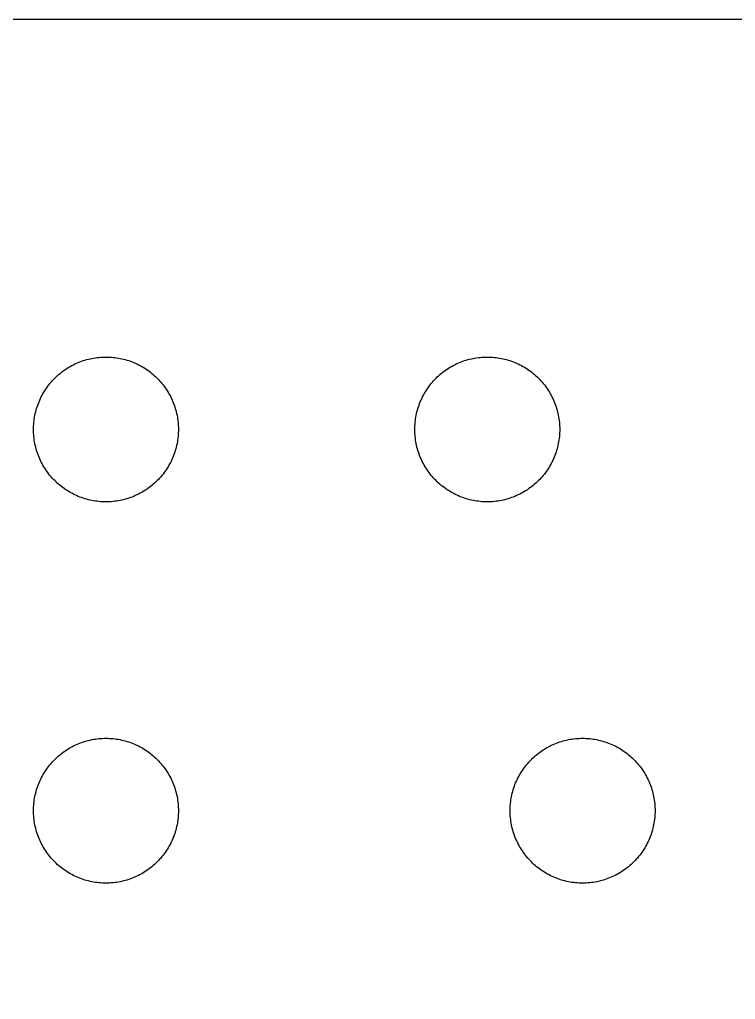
# Model space of a CAD drawing. Extents: x -13 to 170, y -142 to -14.
# Drawn here: x 31.8 to 78.8, y -78 to -13.8 of the extents above; entities that cross this region are included whole.
import ezdxf

# ---------------------------------------------------------------- set-up
doc = ezdxf.new("R2010")
doc.units = 0

msp = doc.modelspace()

# ---------------------------------------------------------------- linework, layer by layer
at = {"color": 34, "true_color": 0x008000}
for points in [[(-12.500102, -142.249906, 0), (170.040046, -142.249906, 0), (170.040046, -13.750036, 0), (-12.500102, -13.750036, 0), (-12.500102, -142.249906, 0)], [(32.749998, -40.625014, 0), (32.751522, -40.508428, 0), (32.75584, -40.391842, 0), (32.762952, -40.27551, 0), (32.772858, -40.159432, 0), (32.785812, -40.043608, 0), (32.801306, -39.928038, 0), (32.819848, -39.812976, 0), (32.841184, -39.698422, 0), (32.865314, -39.584376, 0), (32.892238, -39.470838, 0), (32.921956, -39.358062, 0), (32.954468, -39.246048, 0), (32.989774, -39.13505, 0), (33.02762, -39.024814, 0), (33.06826, -38.915594, 0), (33.111694, -38.807136, 0), (33.157414, -38.700202, 0), (33.205928, -38.59403, 0), (33.257236, -38.489382, 0), (33.31083, -38.38575, 0), (33.367218, -38.283642, 0), (33.425892, -38.183058, 0), (33.486852, -38.083744, 0), (33.550606, -37.985954, 0), (33.616392, -37.889942, 0), (33.684718, -37.795454, 0), (33.75533, -37.702744, 0), (33.828228, -37.611558, 0), (33.903158, -37.522404, 0), (33.980374, -37.435028, 0), (34.059876, -37.349684, 0), (34.141156, -37.266118, 0), (34.224722, -37.184838, 0), (34.310066, -37.105336, 0), (34.397442, -37.02812, 0), (34.486596, -36.95319, 0), (34.577782, -36.880292, 0), (34.670492, -36.80968, 0), (34.76498, -36.741354, 0), (34.860992, -36.675568, 0), (34.958782, -36.611814, 0), (35.058096, -36.550854, 0), (35.15868, -36.49218, 0), (35.260788, -36.435792, 0), (35.36442, -36.382198, 0), (35.469068, -36.33089, 0), (35.57524, -36.282376, 0), (35.682174, -36.236656, 0), (35.790632, -36.193222, 0), (35.899852, -36.152582, 0), (36.010088, -36.114736, 0), (36.121086, -36.07943, 0), (36.2331, -36.046918, 0), (36.345876, -36.0172, 0), (36.459414, -35.990276, 0), (36.57346, -35.966146, 0), (36.688014, -35.94481, 0), (36.803076, -35.926268, 0), (36.918646, -35.910774, 0), (37.03447, -35.89782, 0), (37.150548, -35.887914, 0), (37.26688, -35.880802, 0), (37.383466, -35.876484, 0), (37.500052, -35.87496, 0), (37.616638, -35.876484, 0), (37.733224, -35.880802, 0), (37.849556, -35.887914, 0), (37.965634, -35.89782, 0), (38.081458, -35.910774, 0), (38.197028, -35.926268, 0), (38.31209, -35.94481, 0), (38.426644, -35.966146, 0), (38.54069, -35.990276, 0), (38.654228, -36.0172, 0), (38.767004, -36.046918, 0), (38.879018, -36.07943, 0), (38.990016, -36.114736, 0), (39.100252, -36.152582, 0), (39.209472, -36.193222, 0), (39.31793, -36.236656, 0), (39.424864, -36.282376, 0), (39.531036, -36.33089, 0), (39.635684, -36.382198, 0), (39.739316, -36.435792, 0), (39.841424, -36.49218, 0), (39.942008, -36.550854, 0), (40.041322, -36.611814, 0), (40.139112, -36.675568, 0), (40.235124, -36.741354, 0), (40.329612, -36.80968, 0), (40.422322, -36.880292, 0), (40.513508, -36.95319, 0), (40.602662, -37.02812, 0), (40.690038, -37.105336, 0), (40.775382, -37.184838, 0), (40.858948, -37.266118, 0), (40.940228, -37.349684, 0), (41.01973, -37.435028, 0), (41.096946, -37.522404, 0), (41.171876, -37.611558, 0), (41.244774, -37.702744, 0), (41.315386, -37.795454, 0), (41.383712, -37.889942, 0), (41.449498, -37.985954, 0), (41.513252, -38.083744, 0), (41.574212, -38.183058, 0), (41.632886, -38.283642, 0), (41.689274, -38.38575, 0), (41.742868, -38.489382, 0), (41.794176, -38.59403, 0), (41.84269, -38.700202, 0), (41.88841, -38.807136, 0), (41.931844, -38.915594, 0), (41.972484, -39.024814, 0), (42.01033, -39.13505, 0), (42.045636, -39.246048, 0), (42.078148, -39.358062, 0), (42.107866, -39.470838, 0), (42.13479, -39.584376, 0), (42.15892, -39.698422, 0), (42.180256, -39.812976, 0), (42.198798, -39.928038, 0), (42.214292, -40.043608, 0), (42.227246, -40.159432, 0), (42.237152, -40.27551, 0), (42.244264, -40.391842, 0), (42.248582, -40.508428, 0), (42.250106, -40.625014, 0), (42.248582, -40.7416, 0), (42.244264, -40.858186, 0), (42.237152, -40.974518, 0), (42.227246, -41.090596, 0), (42.214292, -41.20642, 0), (42.198798, -41.32199, 0), (42.180256, -41.437052, 0), (42.15892, -41.551606, 0), (42.13479, -41.665652, 0), (42.107866, -41.77919, 0), (42.078148, -41.891966, 0), (42.045636, -42.00398, 0), (42.01033, -42.114978, 0), (41.972484, -42.225214, 0), (41.931844, -42.334434, 0), (41.88841, -42.442892, 0), (41.84269, -42.549826, 0), (41.794176, -42.655998, 0), (41.742868, -42.760646, 0), (41.689274, -42.864278, 0), (41.632886, -42.966386, 0), (41.574212, -43.06697, 0), (41.513252, -43.166284, 0), (41.449498, -43.264074, 0), (41.383712, -43.360086, 0), (41.315386, -43.454574, 0), (41.244774, -43.547284, 0), (41.171876, -43.63847, 0), (41.096946, -43.727624, 0), (41.01973, -43.815, 0), (40.940228, -43.900344, 0), (40.858948, -43.98391, 0), (40.775382, -44.06519, 0), (40.690038, -44.144692, 0), (40.602662, -44.221908, 0), (40.513508, -44.296838, 0), (40.422322, -44.369736, 0), (40.329612, -44.440348, 0), (40.235124, -44.508674, 0), (40.139112, -44.57446, 0), (40.041322, -44.638214, 0), (39.942008, -44.699174, 0), (39.841424, -44.757848, 0), (39.739316, -44.814236, 0), (39.635684, -44.86783, 0), (39.531036, -44.919138, 0), (39.424864, -44.967652, 0), (39.31793, -45.013372, 0), (39.209472, -45.056806, 0), (39.100252, -45.097446, 0), (38.990016, -45.135292, 0), (38.879018, -45.170598, 0), (38.767004, -45.20311, 0), (38.654228, -45.232828, 0), (38.54069, -45.259752, 0), (38.426644, -45.283882, 0), (38.31209, -45.305218, 0), (38.197028, -45.32376, 0), (38.081458, -45.339254, 0), (37.965634, -45.352208, 0), (37.849556, -45.362114, 0), (37.733224, -45.369226, 0), (37.616638, -45.373544, 0), (37.500052, -45.375068, 0), (37.383466, -45.373544, 0), (37.26688, -45.369226, 0), (37.150548, -45.362114, 0), (37.03447, -45.352208, 0), (36.918646, -45.339254, 0), (36.803076, -45.32376, 0), (36.688014, -45.305218, 0), (36.57346, -45.283882, 0), (36.459414, -45.259752, 0), (36.345876, -45.232828, 0), (36.2331, -45.20311, 0), (36.121086, -45.170598, 0), (36.010088, -45.135292, 0), (35.899852, -45.097446, 0), (35.790632, -45.056806, 0), (35.682174, -45.013372, 0), (35.57524, -44.967652, 0), (35.469068, -44.919138, 0), (35.36442, -44.86783, 0), (35.260788, -44.814236, 0), (35.15868, -44.757848, 0), (35.058096, -44.699174, 0), (34.958782, -44.638214, 0), (34.860992, -44.57446, 0), (34.76498, -44.508674, 0), (34.670492, -44.440348, 0), (34.577782, -44.369736, 0), (34.486596, -44.296838, 0), (34.397442, -44.221908, 0), (34.310066, -44.144692, 0), (34.224722, -44.06519, 0), (34.141156, -43.98391, 0), (34.059876, -43.900344, 0), (33.980374, -43.815, 0), (33.903158, -43.727624, 0), (33.828228, -43.63847, 0), (33.75533, -43.547284, 0), (33.684718, -43.454574, 0), (33.616392, -43.360086, 0), (33.550606, -43.264074, 0), (33.486852, -43.166284, 0), (33.425892, -43.06697, 0), (33.367218, -42.966386, 0), (33.31083, -42.864278, 0), (33.257236, -42.760646, 0), (33.205928, -42.655998, 0), (33.157414, -42.549826, 0), (33.111694, -42.442892, 0), (33.06826, -42.334434, 0), (33.02762, -42.225214, 0), (32.989774, -42.114978, 0), (32.954468, -42.00398, 0), (32.921956, -41.891966, 0), (32.892238, -41.77919, 0), (32.865314, -41.665652, 0), (32.841184, -41.551606, 0), (32.819848, -41.437052, 0), (32.801306, -41.32199, 0), (32.785812, -41.20642, 0), (32.772858, -41.090596, 0), (32.762952, -40.974518, 0), (32.75584, -40.858186, 0), (32.751522, -40.7416, 0), (32.749998, -40.625014, 0)], [(57.749948, -40.625014, 0), (57.751472, -40.508428, 0), (57.75579, -40.391842, 0), (57.762902, -40.27551, 0), (57.772808, -40.159432, 0), (57.785762, -40.043608, 0), (57.801256, -39.928038, 0), (57.819798, -39.812976, 0), (57.841134, -39.698422, 0), (57.865264, -39.584376, 0), (57.892188, -39.470838, 0), (57.921906, -39.358062, 0), (57.954418, -39.246048, 0), (57.989724, -39.13505, 0), (58.02757, -39.024814, 0), (58.06821, -38.915594, 0), (58.111644, -38.807136, 0), (58.157364, -38.700202, 0), (58.205878, -38.59403, 0), (58.257186, -38.489382, 0), (58.31078, -38.38575, 0), (58.367168, -38.283642, 0), (58.425842, -38.183058, 0), (58.486802, -38.083744, 0), (58.550556, -37.985954, 0), (58.616342, -37.889942, 0), (58.684668, -37.795454, 0), (58.75528, -37.702744, 0), (58.828178, -37.611558, 0), (58.903108, -37.522404, 0), (58.980324, -37.435028, 0), (59.059826, -37.349684, 0), (59.141106, -37.266118, 0), (59.224672, -37.184838, 0), (59.310016, -37.105336, 0), (59.397392, -37.02812, 0), (59.486546, -36.95319, 0), (59.577732, -36.880292, 0), (59.670442, -36.80968, 0), (59.76493, -36.741354, 0), (59.860942, -36.675568, 0), (59.958732, -36.611814, 0), (60.058046, -36.550854, 0), (60.15863, -36.49218, 0), (60.260738, -36.435792, 0), (60.36437, -36.382198, 0), (60.469018, -36.33089, 0), (60.57519, -36.282376, 0), (60.682124, -36.236656, 0), (60.790582, -36.193222, 0), (60.899802, -36.152582, 0), (61.010038, -36.114736, 0), (61.121036, -36.07943, 0), (61.23305, -36.046918, 0), (61.345826, -36.0172, 0), (61.459364, -35.990276, 0), (61.57341, -35.966146, 0), (61.687964, -35.94481, 0), (61.803026, -35.926268, 0), (61.918596, -35.910774, 0), (62.03442, -35.89782, 0), (62.150498, -35.887914, 0), (62.26683, -35.880802, 0), (62.383416, -35.876484, 0), (62.500002, -35.87496, 0), (62.616588, -35.876484, 0), (62.733174, -35.880802, 0), (62.849506, -35.887914, 0), (62.965584, -35.89782, 0), (63.081408, -35.910774, 0), (63.196978, -35.926268, 0), (63.31204, -35.94481, 0), (63.426594, -35.966146, 0), (63.54064, -35.990276, 0), (63.654178, -36.0172, 0), (63.766954, -36.046918, 0), (63.878968, -36.07943, 0), (63.989966, -36.114736, 0), (64.100202, -36.152582, 0), (64.209422, -36.193222, 0), (64.31788, -36.236656, 0), (64.424814, -36.282376, 0), (64.530986, -36.33089, 0), (64.635634, -36.382198, 0), (64.739266, -36.435792, 0), (64.841374, -36.49218, 0), (64.941958, -36.550854, 0), (65.041272, -36.611814, 0), (65.139062, -36.675568, 0), (65.235074, -36.741354, 0), (65.329562, -36.80968, 0), (65.422272, -36.880292, 0), (65.513458, -36.95319, 0), (65.602612, -37.02812, 0), (65.689988, -37.105336, 0), (65.775332, -37.184838, 0), (65.858898, -37.266118, 0), (65.940178, -37.349684, 0), (66.01968, -37.435028, 0), (66.096896, -37.522404, 0), (66.171826, -37.611558, 0), (66.244724, -37.702744, 0), (66.315336, -37.795454, 0), (66.383662, -37.889942, 0), (66.449448, -37.985954, 0), (66.513202, -38.083744, 0), (66.574162, -38.183058, 0), (66.632836, -38.283642, 0), (66.689224, -38.38575, 0), (66.742818, -38.489382, 0), (66.794126, -38.59403, 0), (66.84264, -38.700202, 0), (66.88836, -38.807136, 0), (66.931794, -38.915594, 0), (66.972434, -39.024814, 0), (67.01028, -39.13505, 0), (67.045586, -39.246048, 0), (67.078098, -39.358062, 0), (67.107816, -39.470838, 0), (67.13474, -39.584376, 0), (67.15887, -39.698422, 0), (67.180206, -39.812976, 0), (67.198748, -39.928038, 0), (67.214242, -40.043608, 0), (67.227196, -40.159432, 0), (67.237102, -40.27551, 0), (67.244214, -40.391842, 0), (67.248532, -40.508428, 0), (67.250056, -40.625014, 0), (67.248532, -40.7416, 0), (67.244214, -40.858186, 0), (67.237102, -40.974518, 0), (67.227196, -41.090596, 0), (67.214242, -41.20642, 0), (67.198748, -41.32199, 0), (67.180206, -41.437052, 0), (67.15887, -41.551606, 0), (67.13474, -41.665652, 0), (67.107816, -41.77919, 0), (67.078098, -41.891966, 0), (67.045586, -42.00398, 0), (67.01028, -42.114978, 0), (66.972434, -42.225214, 0), (66.931794, -42.334434, 0), (66.88836, -42.442892, 0), (66.84264, -42.549826, 0), (66.794126, -42.655998, 0), (66.742818, -42.760646, 0), (66.689224, -42.864278, 0), (66.632836, -42.966386, 0), (66.574162, -43.06697, 0), (66.513202, -43.166284, 0), (66.449448, -43.264074, 0), (66.383662, -43.360086, 0), (66.315336, -43.454574, 0), (66.244724, -43.547284, 0), (66.171826, -43.63847, 0), (66.096896, -43.727624, 0), (66.01968, -43.815, 0), (65.940178, -43.900344, 0), (65.858898, -43.98391, 0), (65.775332, -44.06519, 0), (65.689988, -44.144692, 0), (65.602612, -44.221908, 0), (65.513458, -44.296838, 0), (65.422272, -44.369736, 0), (65.329562, -44.440348, 0), (65.235074, -44.508674, 0), (65.139062, -44.57446, 0), (65.041272, -44.638214, 0), (64.941958, -44.699174, 0), (64.841374, -44.757848, 0), (64.739266, -44.814236, 0), (64.635634, -44.86783, 0), (64.530986, -44.919138, 0), (64.424814, -44.967652, 0), (64.31788, -45.013372, 0), (64.209422, -45.056806, 0), (64.100202, -45.097446, 0), (63.989966, -45.135292, 0), (63.878968, -45.170598, 0), (63.766954, -45.20311, 0), (63.654178, -45.232828, 0), (63.54064, -45.259752, 0), (63.426594, -45.283882, 0), (63.31204, -45.305218, 0), (63.196978, -45.32376, 0), (63.081408, -45.339254, 0), (62.965584, -45.352208, 0), (62.849506, -45.362114, 0), (62.733174, -45.369226, 0), (62.616588, -45.373544, 0), (62.500002, -45.375068, 0), (62.383416, -45.373544, 0), (62.26683, -45.369226, 0), (62.150498, -45.362114, 0), (62.03442, -45.352208, 0), (61.918596, -45.339254, 0), (61.803026, -45.32376, 0), (61.687964, -45.305218, 0), (61.57341, -45.283882, 0), (61.459364, -45.259752, 0), (61.345826, -45.232828, 0), (61.23305, -45.20311, 0), (61.121036, -45.170598, 0), (61.010038, -45.135292, 0), (60.899802, -45.097446, 0), (60.790582, -45.056806, 0), (60.682124, -45.013372, 0), (60.57519, -44.967652, 0), (60.469018, -44.919138, 0), (60.36437, -44.86783, 0), (60.260738, -44.814236, 0), (60.15863, -44.757848, 0), (60.058046, -44.699174, 0), (59.958732, -44.638214, 0), (59.860942, -44.57446, 0), (59.76493, -44.508674, 0), (59.670442, -44.440348, 0), (59.577732, -44.369736, 0), (59.486546, -44.296838, 0), (59.397392, -44.221908, 0), (59.310016, -44.144692, 0), (59.224672, -44.06519, 0), (59.141106, -43.98391, 0), (59.059826, -43.900344, 0), (58.980324, -43.815, 0), (58.903108, -43.727624, 0), (58.828178, -43.63847, 0), (58.75528, -43.547284, 0), (58.684668, -43.454574, 0), (58.616342, -43.360086, 0), (58.550556, -43.264074, 0), (58.486802, -43.166284, 0), (58.425842, -43.06697, 0), (58.367168, -42.966386, 0), (58.31078, -42.864278, 0), (58.257186, -42.760646, 0), (58.205878, -42.655998, 0), (58.157364, -42.549826, 0), (58.111644, -42.442892, 0), (58.06821, -42.334434, 0), (58.02757, -42.225214, 0), (57.989724, -42.114978, 0), (57.954418, -42.00398, 0), (57.921906, -41.891966, 0), (57.892188, -41.77919, 0), (57.865264, -41.665652, 0), (57.841134, -41.551606, 0), (57.819798, -41.437052, 0), (57.801256, -41.32199, 0), (57.785762, -41.20642, 0), (57.772808, -41.090596, 0), (57.762902, -40.974518, 0), (57.75579, -40.858186, 0), (57.751472, -40.7416, 0), (57.749948, -40.625014, 0)], [(32.749998, -65.624964, 0), (32.751522, -65.508378, 0), (32.75584, -65.391792, 0), (32.762952, -65.27546, 0), (32.772858, -65.159382, 0), (32.785812, -65.043558, 0), (32.801306, -64.927988, 0), (32.819848, -64.812926, 0), (32.841184, -64.698372, 0), (32.865314, -64.584326, 0), (32.892238, -64.470788, 0), (32.921956, -64.358012, 0), (32.954468, -64.245998, 0), (32.989774, -64.135, 0), (33.02762, -64.024764, 0), (33.06826, -63.915544, 0), (33.111694, -63.807086, 0), (33.157414, -63.700152, 0), (33.205928, -63.59398, 0), (33.257236, -63.489332, 0), (33.31083, -63.3857, 0), (33.367218, -63.283592, 0), (33.425892, -63.183008, 0), (33.486852, -63.083694, 0), (33.550606, -62.985904, 0), (33.616392, -62.889892, 0), (33.684718, -62.795404, 0), (33.75533, -62.702694, 0), (33.828228, -62.611508, 0), (33.903158, -62.522354, 0), (33.980374, -62.434978, 0), (34.059876, -62.349634, 0), (34.141156, -62.266068, 0), (34.224722, -62.184788, 0), (34.310066, -62.105286, 0), (34.397442, -62.02807, 0), (34.486596, -61.95314, 0), (34.577782, -61.880242, 0), (34.670492, -61.80963, 0), (34.76498, -61.741304, 0), (34.860992, -61.675518, 0), (34.958782, -61.611764, 0), (35.058096, -61.550804, 0), (35.15868, -61.49213, 0), (35.260788, -61.435742, 0), (35.36442, -61.382148, 0), (35.469068, -61.33084, 0), (35.57524, -61.282326, 0), (35.682174, -61.236606, 0), (35.790632, -61.193172, 0), (35.899852, -61.152532, 0), (36.010088, -61.114686, 0), (36.121086, -61.07938, 0), (36.2331, -61.046868, 0), (36.345876, -61.01715, 0), (36.459414, -60.990226, 0), (36.57346, -60.966096, 0), (36.688014, -60.94476, 0), (36.803076, -60.926218, 0), (36.918646, -60.910724, 0), (37.03447, -60.89777, 0), (37.150548, -60.887864, 0), (37.26688, -60.880752, 0), (37.383466, -60.876434, 0), (37.500052, -60.87491, 0), (37.616638, -60.876434, 0), (37.733224, -60.880752, 0), (37.849556, -60.887864, 0), (37.965634, -60.89777, 0), (38.081458, -60.910724, 0), (38.197028, -60.926218, 0), (38.31209, -60.94476, 0), (38.426644, -60.966096, 0), (38.54069, -60.990226, 0), (38.654228, -61.01715, 0), (38.767004, -61.046868, 0), (38.879018, -61.07938, 0), (38.990016, -61.114686, 0), (39.100252, -61.152532, 0), (39.209472, -61.193172, 0), (39.31793, -61.236606, 0), (39.424864, -61.282326, 0), (39.531036, -61.33084, 0), (39.635684, -61.382148, 0), (39.739316, -61.435742, 0), (39.841424, -61.49213, 0), (39.942008, -61.550804, 0), (40.041322, -61.611764, 0), (40.139112, -61.675518, 0), (40.235124, -61.741304, 0), (40.329612, -61.80963, 0), (40.422322, -61.880242, 0), (40.513508, -61.95314, 0), (40.602662, -62.02807, 0), (40.690038, -62.105286, 0), (40.775382, -62.184788, 0), (40.858948, -62.266068, 0), (40.940228, -62.349634, 0), (41.01973, -62.434978, 0), (41.096946, -62.522354, 0), (41.171876, -62.611508, 0), (41.244774, -62.702694, 0), (41.315386, -62.795404, 0), (41.383712, -62.889892, 0), (41.449498, -62.985904, 0), (41.513252, -63.083694, 0), (41.574212, -63.183008, 0), (41.632886, -63.283592, 0), (41.689274, -63.3857, 0), (41.742868, -63.489332, 0), (41.794176, -63.59398, 0), (41.84269, -63.700152, 0), (41.88841, -63.807086, 0), (41.931844, -63.915544, 0), (41.972484, -64.024764, 0), (42.01033, -64.135, 0), (42.045636, -64.245998, 0), (42.078148, -64.358012, 0), (42.107866, -64.470788, 0), (42.13479, -64.584326, 0), (42.15892, -64.698372, 0), (42.180256, -64.812926, 0), (42.198798, -64.927988, 0), (42.214292, -65.043558, 0), (42.227246, -65.159382, 0), (42.237152, -65.27546, 0), (42.244264, -65.391792, 0), (42.248582, -65.508378, 0), (42.250106, -65.624964, 0), (42.248582, -65.74155, 0), (42.244264, -65.858136, 0), (42.237152, -65.974468, 0), (42.227246, -66.090546, 0), (42.214292, -66.20637, 0), (42.198798, -66.32194, 0), (42.180256, -66.437002, 0), (42.15892, -66.551556, 0), (42.13479, -66.665602, 0), (42.107866, -66.77914, 0), (42.078148, -66.891916, 0), (42.045636, -67.00393, 0), (42.01033, -67.114928, 0), (41.972484, -67.225164, 0), (41.931844, -67.334384, 0), (41.88841, -67.442842, 0), (41.84269, -67.549776, 0), (41.794176, -67.655948, 0), (41.742868, -67.760596, 0), (41.689274, -67.864228, 0), (41.632886, -67.966336, 0), (41.574212, -68.06692, 0), (41.513252, -68.166234, 0), (41.449498, -68.264024, 0), (41.383712, -68.360036, 0), (41.315386, -68.454524, 0), (41.244774, -68.547234, 0), (41.171876, -68.63842, 0), (41.096946, -68.727574, 0), (41.01973, -68.81495, 0), (40.940228, -68.900294, 0), (40.858948, -68.98386, 0), (40.775382, -69.06514, 0), (40.690038, -69.144642, 0), (40.602662, -69.221858, 0), (40.513508, -69.296788, 0), (40.422322, -69.369686, 0), (40.329612, -69.440298, 0), (40.235124, -69.508624, 0), (40.139112, -69.57441, 0), (40.041322, -69.638164, 0), (39.942008, -69.699124, 0), (39.841424, -69.757798, 0), (39.739316, -69.814186, 0), (39.635684, -69.86778, 0), (39.531036, -69.919088, 0), (39.424864, -69.967602, 0), (39.31793, -70.013322, 0), (39.209472, -70.056756, 0), (39.100252, -70.097396, 0), (38.990016, -70.135242, 0), (38.879018, -70.170548, 0), (38.767004, -70.20306, 0), (38.654228, -70.232778, 0), (38.54069, -70.259702, 0), (38.426644, -70.283832, 0), (38.31209, -70.305168, 0), (38.197028, -70.32371, 0), (38.081458, -70.339204, 0), (37.965634, -70.352158, 0), (37.849556, -70.362064, 0), (37.733224, -70.369176, 0), (37.616638, -70.373494, 0), (37.500052, -70.375018, 0), (37.383466, -70.373494, 0), (37.26688, -70.369176, 0), (37.150548, -70.362064, 0), (37.03447, -70.352158, 0), (36.918646, -70.339204, 0), (36.803076, -70.32371, 0), (36.688014, -70.305168, 0), (36.57346, -70.283832, 0), (36.459414, -70.259702, 0), (36.345876, -70.232778, 0), (36.2331, -70.20306, 0), (36.121086, -70.170548, 0), (36.010088, -70.135242, 0), (35.899852, -70.097396, 0), (35.790632, -70.056756, 0), (35.682174, -70.013322, 0), (35.57524, -69.967602, 0), (35.469068, -69.919088, 0), (35.36442, -69.86778, 0), (35.260788, -69.814186, 0), (35.15868, -69.757798, 0), (35.058096, -69.699124, 0), (34.958782, -69.638164, 0), (34.860992, -69.57441, 0), (34.76498, -69.508624, 0), (34.670492, -69.440298, 0), (34.577782, -69.369686, 0), (34.486596, -69.296788, 0), (34.397442, -69.221858, 0), (34.310066, -69.144642, 0), (34.224722, -69.06514, 0), (34.141156, -68.98386, 0), (34.059876, -68.900294, 0), (33.980374, -68.81495, 0), (33.903158, -68.727574, 0), (33.828228, -68.63842, 0), (33.75533, -68.547234, 0), (33.684718, -68.454524, 0), (33.616392, -68.360036, 0), (33.550606, -68.264024, 0), (33.486852, -68.166234, 0), (33.425892, -68.06692, 0), (33.367218, -67.966336, 0), (33.31083, -67.864228, 0), (33.257236, -67.760596, 0), (33.205928, -67.655948, 0), (33.157414, -67.549776, 0), (33.111694, -67.442842, 0), (33.06826, -67.334384, 0), (33.02762, -67.225164, 0), (32.989774, -67.114928, 0), (32.954468, -67.00393, 0), (32.921956, -66.891916, 0), (32.892238, -66.77914, 0), (32.865314, -66.665602, 0), (32.841184, -66.551556, 0), (32.819848, -66.437002, 0), (32.801306, -66.32194, 0), (32.785812, -66.20637, 0), (32.772858, -66.090546, 0), (32.762952, -65.974468, 0), (32.75584, -65.858136, 0), (32.751522, -65.74155, 0), (32.749998, -65.624964, 0)], [(63.999872, -65.624964, 0), (64.001396, -65.508378, 0), (64.005714, -65.391792, 0), (64.012826, -65.27546, 0), (64.022732, -65.159382, 0), (64.035686, -65.043558, 0), (64.05118, -64.927988, 0), (64.069722, -64.812926, 0), (64.091058, -64.698372, 0), (64.115188, -64.584326, 0), (64.142112, -64.470788, 0), (64.17183, -64.358012, 0), (64.204342, -64.245998, 0), (64.239648, -64.135, 0), (64.277494, -64.024764, 0), (64.318134, -63.915544, 0), (64.361568, -63.807086, 0), (64.407288, -63.700152, 0), (64.455802, -63.59398, 0), (64.50711, -63.489332, 0), (64.560704, -63.3857, 0), (64.617092, -63.283592, 0), (64.675766, -63.183008, 0), (64.736726, -63.083694, 0), (64.80048, -62.985904, 0), (64.866266, -62.889892, 0), (64.934592, -62.795404, 0), (65.005204, -62.702694, 0), (65.078102, -62.611508, 0), (65.153032, -62.522354, 0), (65.230248, -62.434978, 0), (65.30975, -62.349634, 0), (65.39103, -62.266068, 0), (65.474596, -62.184788, 0), (65.55994, -62.105286, 0), (65.647316, -62.02807, 0), (65.73647, -61.95314, 0), (65.827656, -61.880242, 0), (65.920366, -61.80963, 0), (66.014854, -61.741304, 0), (66.110866, -61.675518, 0), (66.208656, -61.611764, 0), (66.30797, -61.550804, 0), (66.408554, -61.49213, 0), (66.510662, -61.435742, 0), (66.614294, -61.382148, 0), (66.718942, -61.33084, 0), (66.825114, -61.282326, 0), (66.932048, -61.236606, 0), (67.040506, -61.193172, 0), (67.149726, -61.152532, 0), (67.259962, -61.114686, 0), (67.37096, -61.07938, 0), (67.482974, -61.046868, 0), (67.59575, -61.01715, 0), (67.709288, -60.990226, 0), (67.823334, -60.966096, 0), (67.937888, -60.94476, 0), (68.05295, -60.926218, 0), (68.16852, -60.910724, 0), (68.284344, -60.89777, 0), (68.400422, -60.887864, 0), (68.516754, -60.880752, 0), (68.63334, -60.876434, 0), (68.749926, -60.87491, 0), (68.866512, -60.876434, 0), (68.983098, -60.880752, 0), (69.09943, -60.887864, 0), (69.215508, -60.89777, 0), (69.331332, -60.910724, 0), (69.446902, -60.926218, 0), (69.561964, -60.94476, 0), (69.676518, -60.966096, 0), (69.790564, -60.990226, 0), (69.904102, -61.01715, 0), (70.016878, -61.046868, 0), (70.128892, -61.07938, 0), (70.23989, -61.114686, 0), (70.350126, -61.152532, 0), (70.459346, -61.193172, 0), (70.567804, -61.236606, 0), (70.674738, -61.282326, 0), (70.78091, -61.33084, 0), (70.885558, -61.382148, 0), (70.98919, -61.435742, 0), (71.091298, -61.49213, 0), (71.191882, -61.550804, 0), (71.291196, -61.611764, 0), (71.388986, -61.675518, 0), (71.484998, -61.741304, 0), (71.579486, -61.80963, 0), (71.672196, -61.880242, 0), (71.763382, -61.95314, 0), (71.852536, -62.02807, 0), (71.939912, -62.105286, 0), (72.025256, -62.184788, 0), (72.108822, -62.266068, 0), (72.190102, -62.349634, 0), (72.269604, -62.434978, 0), (72.34682, -62.522354, 0), (72.42175, -62.611508, 0), (72.494648, -62.702694, 0), (72.56526, -62.795404, 0), (72.633586, -62.889892, 0), (72.699372, -62.985904, 0), (72.763126, -63.083694, 0), (72.824086, -63.183008, 0), (72.88276, -63.283592, 0), (72.939148, -63.3857, 0), (72.992742, -63.489332, 0), (73.04405, -63.59398, 0), (73.092564, -63.700152, 0), (73.138284, -63.807086, 0), (73.181718, -63.915544, 0), (73.222358, -64.024764, 0), (73.260204, -64.135, 0), (73.29551, -64.245998, 0), (73.328022, -64.358012, 0), (73.35774, -64.470788, 0), (73.384664, -64.584326, 0), (73.408794, -64.698372, 0), (73.43013, -64.812926, 0), (73.448672, -64.927988, 0), (73.464166, -65.043558, 0), (73.47712, -65.159382, 0), (73.487026, -65.27546, 0), (73.494138, -65.391792, 0), (73.498456, -65.508378, 0), (73.49998, -65.624964, 0), (73.498456, -65.74155, 0), (73.494138, -65.858136, 0), (73.487026, -65.974468, 0), (73.47712, -66.090546, 0), (73.464166, -66.20637, 0), (73.448672, -66.32194, 0), (73.43013, -66.437002, 0), (73.408794, -66.551556, 0), (73.384664, -66.665602, 0), (73.35774, -66.77914, 0), (73.328022, -66.891916, 0), (73.29551, -67.00393, 0), (73.260204, -67.114928, 0), (73.222358, -67.225164, 0), (73.181718, -67.334384, 0), (73.138284, -67.442842, 0), (73.092564, -67.549776, 0), (73.04405, -67.655948, 0), (72.992742, -67.760596, 0), (72.939148, -67.864228, 0), (72.88276, -67.966336, 0), (72.824086, -68.06692, 0), (72.763126, -68.166234, 0), (72.699372, -68.264024, 0), (72.633586, -68.360036, 0), (72.56526, -68.454524, 0), (72.494648, -68.547234, 0), (72.42175, -68.63842, 0), (72.34682, -68.727574, 0), (72.269604, -68.81495, 0), (72.190102, -68.900294, 0), (72.108822, -68.98386, 0), (72.025256, -69.06514, 0), (71.939912, -69.144642, 0), (71.852536, -69.221858, 0), (71.763382, -69.296788, 0), (71.672196, -69.369686, 0), (71.579486, -69.440298, 0), (71.484998, -69.508624, 0), (71.388986, -69.57441, 0), (71.291196, -69.638164, 0), (71.191882, -69.699124, 0), (71.091298, -69.757798, 0), (70.98919, -69.814186, 0), (70.885558, -69.86778, 0), (70.78091, -69.919088, 0), (70.674738, -69.967602, 0), (70.567804, -70.013322, 0), (70.459346, -70.056756, 0), (70.350126, -70.097396, 0), (70.23989, -70.135242, 0), (70.128892, -70.170548, 0), (70.016878, -70.20306, 0), (69.904102, -70.232778, 0), (69.790564, -70.259702, 0), (69.676518, -70.283832, 0), (69.561964, -70.305168, 0), (69.446902, -70.32371, 0), (69.331332, -70.339204, 0), (69.215508, -70.352158, 0), (69.09943, -70.362064, 0), (68.983098, -70.369176, 0), (68.866512, -70.373494, 0), (68.749926, -70.375018, 0), (68.63334, -70.373494, 0), (68.516754, -70.369176, 0), (68.400422, -70.362064, 0), (68.284344, -70.352158, 0), (68.16852, -70.339204, 0), (68.05295, -70.32371, 0), (67.937888, -70.305168, 0), (67.823334, -70.283832, 0), (67.709288, -70.259702, 0), (67.59575, -70.232778, 0), (67.482974, -70.20306, 0), (67.37096, -70.170548, 0), (67.259962, -70.135242, 0), (67.149726, -70.097396, 0), (67.040506, -70.056756, 0), (66.932048, -70.013322, 0), (66.825114, -69.967602, 0), (66.718942, -69.919088, 0), (66.614294, -69.86778, 0), (66.510662, -69.814186, 0), (66.408554, -69.757798, 0), (66.30797, -69.699124, 0), (66.208656, -69.638164, 0), (66.110866, -69.57441, 0), (66.014854, -69.508624, 0), (65.920366, -69.440298, 0), (65.827656, -69.369686, 0), (65.73647, -69.296788, 0), (65.647316, -69.221858, 0), (65.55994, -69.144642, 0), (65.474596, -69.06514, 0), (65.39103, -68.98386, 0), (65.30975, -68.900294, 0), (65.230248, -68.81495, 0), (65.153032, -68.727574, 0), (65.078102, -68.63842, 0), (65.005204, -68.547234, 0), (64.934592, -68.454524, 0), (64.866266, -68.360036, 0), (64.80048, -68.264024, 0), (64.736726, -68.166234, 0), (64.675766, -68.06692, 0), (64.617092, -67.966336, 0), (64.560704, -67.864228, 0), (64.50711, -67.760596, 0), (64.455802, -67.655948, 0), (64.407288, -67.549776, 0), (64.361568, -67.442842, 0), (64.318134, -67.334384, 0), (64.277494, -67.225164, 0), (64.239648, -67.114928, 0), (64.204342, -67.00393, 0), (64.17183, -66.891916, 0), (64.142112, -66.77914, 0), (64.115188, -66.665602, 0), (64.091058, -66.551556, 0), (64.069722, -66.437002, 0), (64.05118, -66.32194, 0), (64.035686, -66.20637, 0), (64.022732, -66.090546, 0), (64.012826, -65.974468, 0), (64.005714, -65.858136, 0), (64.001396, -65.74155, 0), (63.999872, -65.624964, 0)]]:
    msp.add_polyline3d(points, close=True, dxfattribs=at)
at = {"color": 5, "true_color": 0x0000ff}
msp.add_polyline3d([(170.04004, -142.2499, 0), (170.04004, -13.75003, 0), (-12.5001, -13.75003, 0), (-12.5001, -142.2499, 0), (170.04004, -142.2499, 0)], close=True, dxfattribs=at)

doc.saveas('drawing.dxf')
